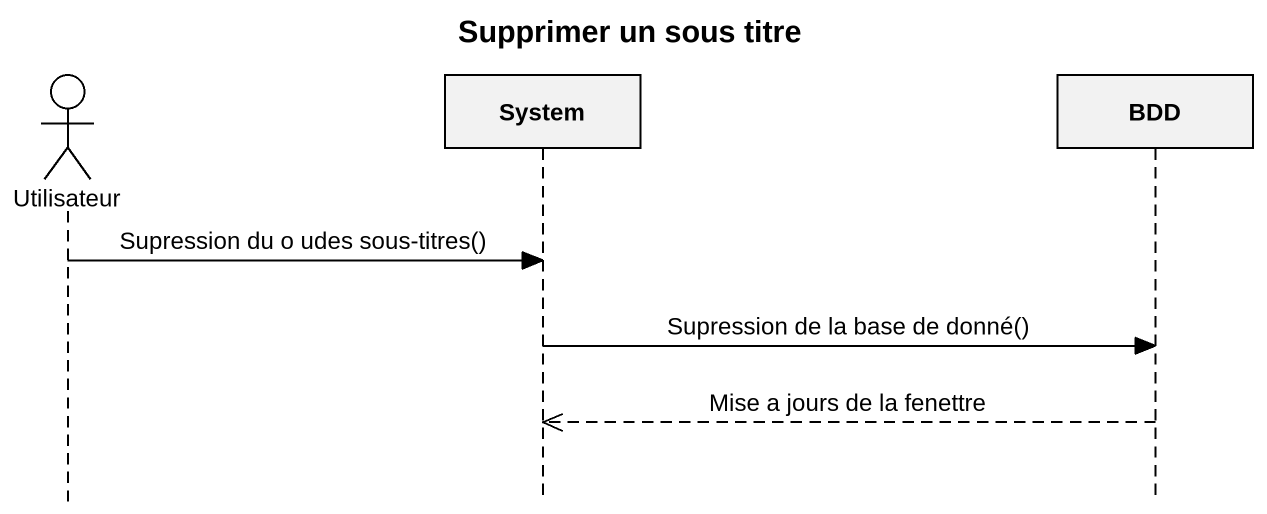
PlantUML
@startuml
title Supprimer un sous titre
hide footbox
actor Utilisateur
participant System
participant BDD

Utilisateur -> System : Supression du o udes sous-titres()
System -> BDD : Supression de la base de donné()
BDD -->> System : Mise a jours de la fenettre
@enduml
